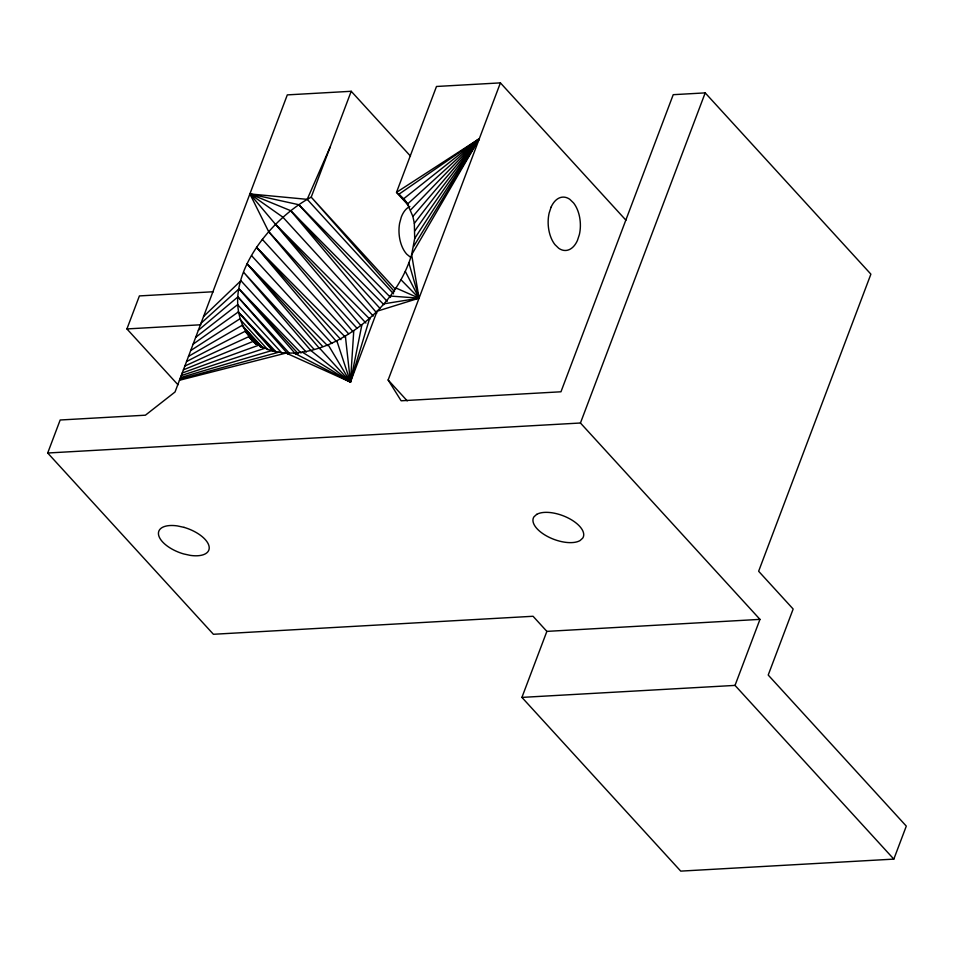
<?xml version="1.0" encoding="UTF-8"?>
<svg xmlns="http://www.w3.org/2000/svg" width="954" height="954" viewBox="0 0 954 954"><rect width="100%" height="100%" fill="white"/><g stroke="black" fill="none" stroke-linecap="round" stroke-linejoin="round"><path stroke-width="1.43" d="M408.503 205.492L396.506 192.35L436.491 86.48L500.409 82.879L388.135 379.99L401.133 400.787L560.964 391.784L673.226 94.684L705.197 92.884L870.895 274.156L758.633 571.255L793.156 609.022L768.208 675.05L906.3 826.104L893.826 859.113L735.021 685.401L759.968 619.373L546.869 631.381L533.059 616.272L213.41 634.279L47.7 453.007L60.174 419.998L145.413 415.193L175.035 391.987L287.309 94.887L351.215 91.286L311.207 197.156C264.485 222.163 207.829 295.704 255.994 344.287M179.471 380.264L286.105 353.052L350.452 382.113L377.068 311.219L419.056 298.173L411.651 254.718L414.692 238.488L414.334 223.379L412.879 216.439L407.489 204.096L403.602 198.814L396.506 192.35L479.313 138.7L411.651 254.718C400.203 292.21 371.213 322.857 336.81 340.733C310.157 354.471 271.532 361.256 248.97 336.595L184.849 366.038M353.767 330.692L350.452 382.113L294.047 353.004M361.9 324.73L350.452 382.113L302.299 352.145M369.687 318.231L350.452 382.113L310.777 350.464M177.957 384.76L126.918 328.927L139.403 295.919L213.386 291.745M759.968 619.373L580.449 423.004L705.197 92.884M893.826 859.113L680.727 871.121L521.921 697.398L546.869 631.381M393.573 293.832L307.2 199.35L330.12 147.107M413.595 246.49L479.313 138.7L398.987 194.175L408.026 204.073M414.692 238.488L479.313 138.7L403.602 198.814L405.605 201.008M414.93 230.761L479.313 138.7L407.489 204.096M414.334 223.379L479.313 138.7L410.59 209.975M412.879 216.439L479.313 138.7M203.548 316.549L240.921 280.691L306.21 352.098M201.008 323.287L238.977 288.907L301.07 353.004M198.349 330.311L237.88 296.921L289.098 352.944M195.677 337.358L237.641 304.648L281.835 352.98M193.113 344.179L238.238 312.018L276.183 351.978M190.693 350.559L239.692 318.958L267.824 349.724M188.498 356.379L241.982 325.421L263.292 348.222M186.543 361.542L245.083 331.312L257.198 344.382M183.406 369.842L253.597 341.21M182.214 373.014L258.928 345.121L260.931 347.316M181.236 375.59L264.89 348.293M180.473 377.617L271.473 350.678M179.889 379.155L278.556 352.276M383.937 303.813L419.056 298.173L408.896 263.042M126.918 328.927L200.912 324.765M47.7 453.007L580.449 423.004M521.921 697.398L735.021 685.401M390.269 296.05L419.056 298.173L405.331 271.425M307.2 199.35L249.888 193.924L268.634 231.595L353.123 331.801M390.544 297.409L298.805 204.716L249.888 193.924L360.672 325.338M395.982 288.013L419.056 298.173L401.014 279.784M410.637 257.365L406.774 254.205A26.724 16.075 86.8 0 1 399.607 223.296L401.288 217.095A26.724 16.075 86.8 0 1 409.862 206.481M369.925 319.232L275.515 224.166L365.907 323.048M383.878 304.66L290.672 210.679L249.888 193.924L282.885 217.178L373.264 316.048M336.452 341.568L256.59 247.384L345.443 337.179M319.638 348.639L247.241 263.972L327.556 345.658M500.409 82.879L625.943 220.207M351.215 91.286L410.47 156.098M395.576 289.444L311.207 197.156L394.515 291.674M298.805 204.716L387.181 301.392M380.05 308.452L290.672 210.679L376.806 313.091M268.634 231.595L357.011 328.271M262.314 239.359L348.675 333.84M388.135 379.99L407.227 400.859M256.59 247.384L340.96 339.672M251.558 255.624L331.897 343.512M247.241 263.972L322.559 346.374M313.997 349.247L243.687 272.343L310.61 350.225M298.232 353.731L238.977 288.907L295.466 353.862M274.394 351.573L238.238 312.018L272.868 351M241.982 325.421L261.062 346.29M245.083 331.312L256.137 343.392M319.411 347.983L350.452 382.113L345.372 336.046M258.928 345.121L260.919 347.328M237.88 296.921L287.81 353.946M328.116 344.74L350.452 382.113L336.81 340.733M551.102 207.113L549.134 213.088A26.724 16.075 86.8 0 0 554.966 244.641L558.686 248.243A26.724 16.075 86.8 0 0 577.432 240.468L579.388 234.505A26.724 16.075 86.8 0 0 573.569 202.952L569.836 199.338A26.724 16.075 86.8 0 0 551.102 207.113M536.649 514.397L533.966 516.818A26.724 12.664 20.7 0 0 548.073 536.768A26.724 12.664 20.7 0 0 580.02 540.584L582.703 538.151A26.724 12.664 20.7 0 0 568.596 518.213A26.724 12.664 20.7 0 0 536.649 514.397M184.05 527.371L177.468 525.928A26.724 12.664 20.7 0 0 158.626 535.122A26.724 12.664 20.7 0 0 183.609 553.916L190.192 555.359A26.724 12.664 20.7 0 0 209.033 546.177A26.724 12.664 20.7 0 0 184.05 527.371M256.006 344.239L248.97 336.595L255.982 344.251"/></g></svg>
